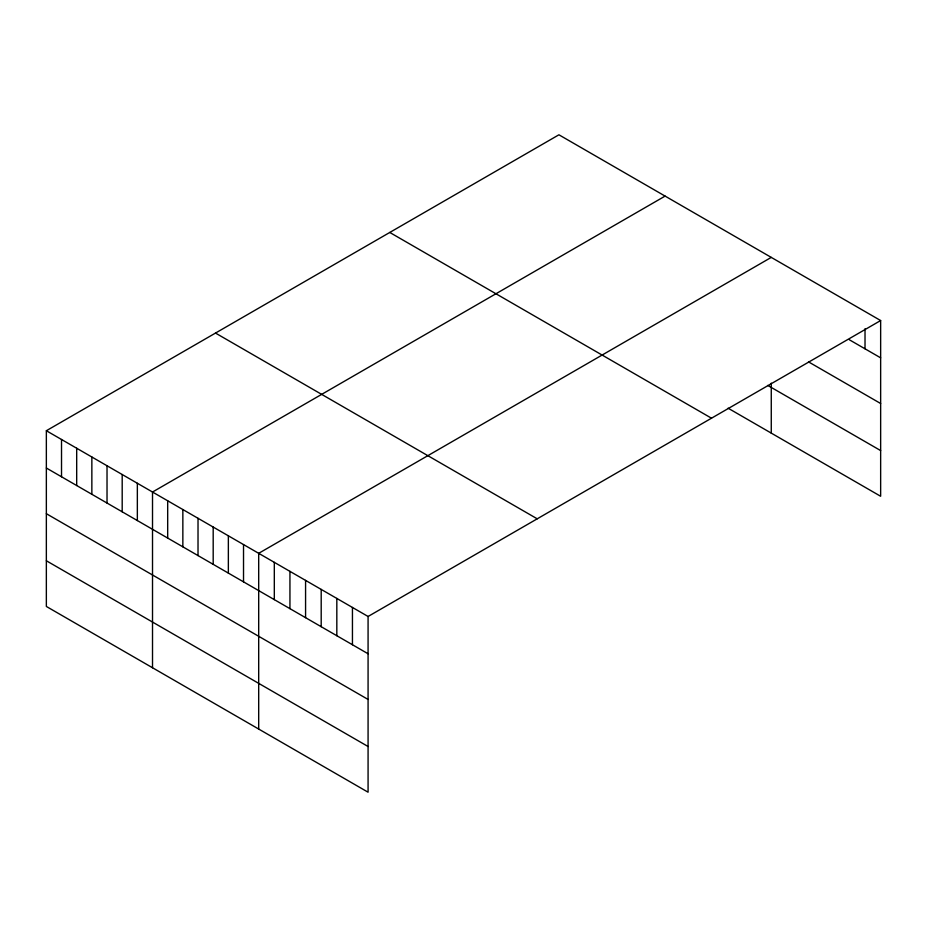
<?xml version="1.0" encoding="UTF-8"?>
<svg xmlns="http://www.w3.org/2000/svg" width="927" height="927" viewBox="0 0 927 927"><rect width="100%" height="100%" fill="white"/><g stroke="black" fill="none" stroke-linecap="round" stroke-linejoin="round"><path stroke-width="1.39" d="M880.65 320.545L368.077 616.478L368.077 792.203L46.35 606.455L46.35 430.731L558.923 134.797L880.65 320.545L880.65 496.269L728.101 408.193M665.099 196.095L152.515 492.028L152.515 667.753M771.264 257.393L258.691 553.326L258.691 729.051M849.399 339.792L880.65 357.834M808.529 361.878L880.65 403.512M767.765 385.412L880.65 450.58M389.78 232.457L711.496 418.204M215.504 333.071L537.22 518.819M46.35 430.731L368.077 616.478M46.35 468.019L368.077 653.767M46.35 513.697L368.077 699.445M46.35 560.765L368.077 746.513M865.018 328.737L865.018 348.807M771.264 383.152L771.264 433.118M352.445 607.452L352.445 644.74M336.825 598.436L336.825 635.725M321.194 589.41L321.194 626.698M305.574 580.395L305.574 617.672M289.942 571.368L289.942 608.657M274.311 562.341L274.311 599.63M243.523 544.566L243.523 581.855M228.355 535.806L228.355 573.095M213.187 527.057L213.187 564.346M198.019 518.297L198.019 555.586M182.851 509.537L182.851 546.826M167.683 500.789L167.683 538.066M137.347 483.268L137.347 520.557M122.19 474.508L122.19 511.797M107.022 465.76L107.022 503.048M91.854 456.999L91.854 494.288M76.686 448.239L76.686 485.528M61.518 439.491L61.518 476.779"/></g></svg>
